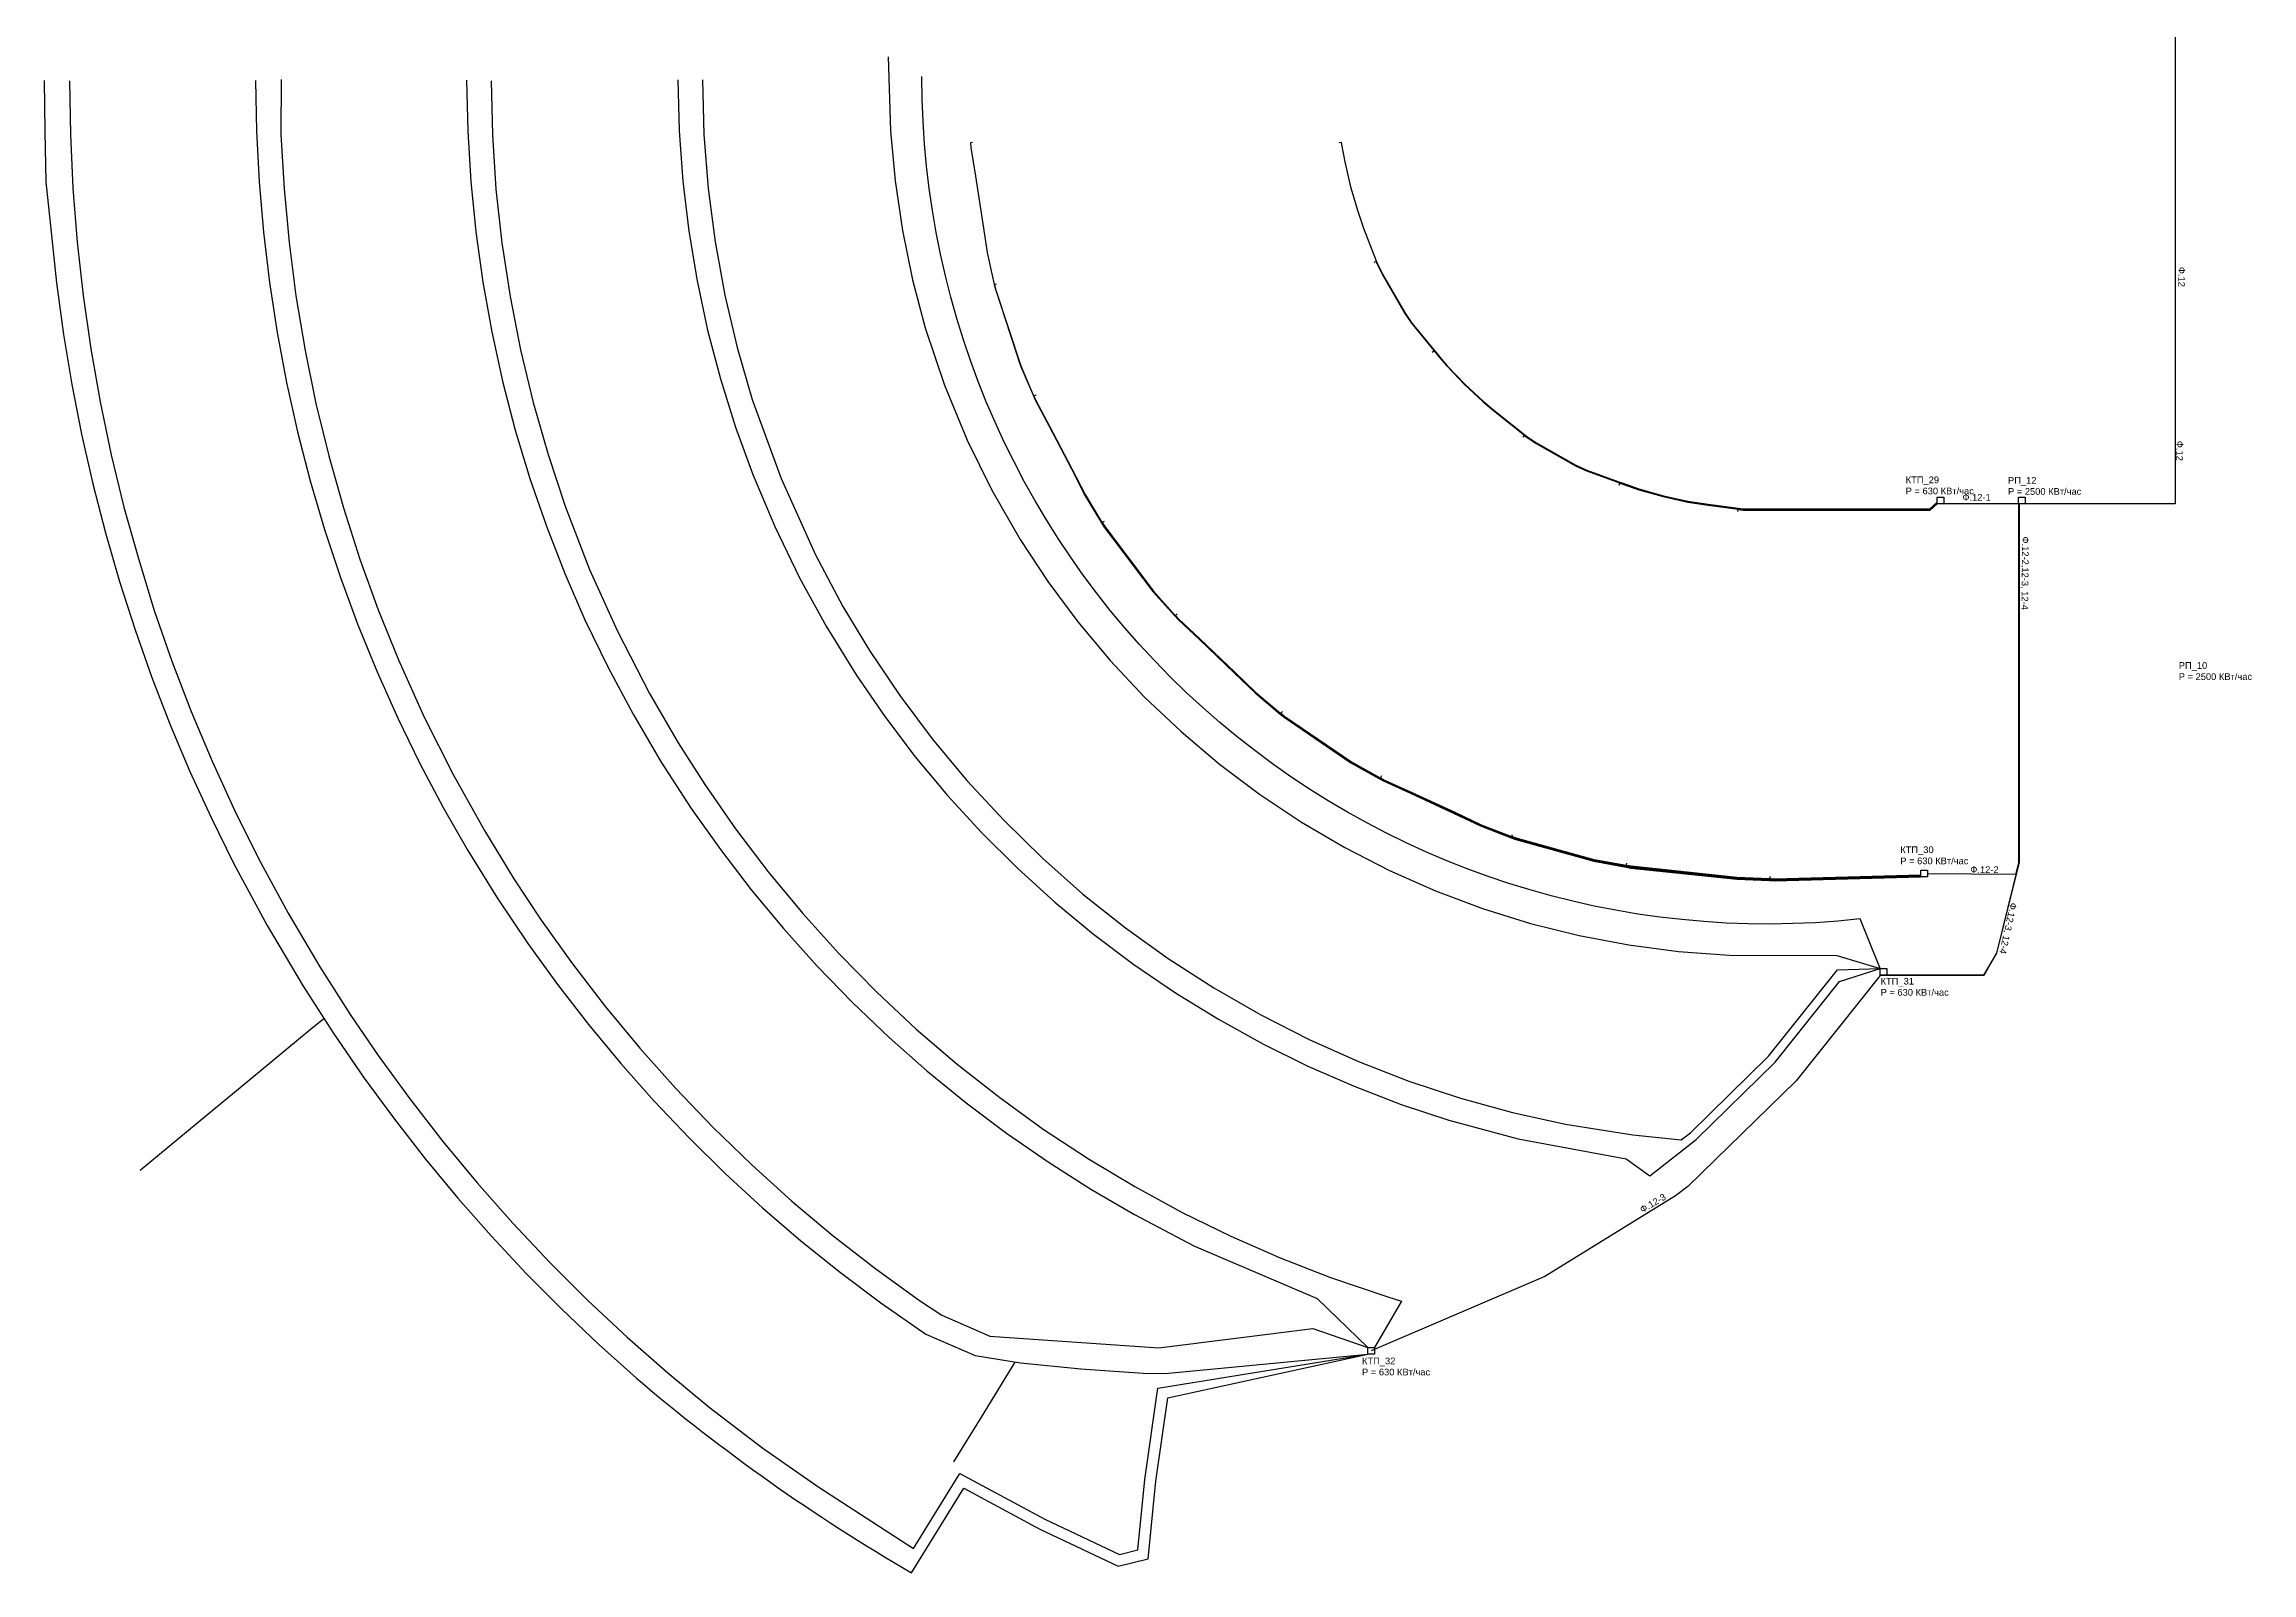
# Model space of a CAD drawing. Header units: millimetres. Extents: x 2242885 to 2245448, y 377596 to 382000.
# Drawn here: x 2242936 to 2243928, y 377596 to 378283 of the extents above; entities that cross this region are included whole.
import ezdxf

# ---------------------------------------------------------------- set-up
doc = ezdxf.new("R2010")
doc.units = ezdxf.units.MM
for name, color, linetype, lineweight in [('информация ТП', 250, 'Continuous', 25), ('КТП_10_0_4', 102, 'Continuous', 25), ('ЛЭП_0_4', 230, 'Continuous', 25), ('ЛЭП_10_каб', 201, 'Continuous', 25), ('наименование_фидера_10_кв', 201, 'Continuous', 25), ('отвод_0_4', 230, 'Continuous', 25), ('РП_10_', 201, 'Continuous', 25)]:
    doc.layers.add(name, color=color, linetype=linetype, lineweight=lineweight)
doc.styles.get("Standard").update_dxf_attribs({"font": 'arial.ttf'})

msp = doc.modelspace()

# ---------------------------------------------------------------- linework, layer by layer
at = {"layer": 'КТП_10_0_4'}
for points in [[(2243789.86, 378079.62), (2243789.86, 378076.62), (2243786.86, 378076.62), (2243786.86, 378079.62)], [(2243782.47, 377911.9), (2243782.47, 377908.8), (2243779.47, 377908.8), (2243779.47, 377911.9)], [(2243764.18, 377867.58), (2243764.18, 377864.58), (2243761.18, 377864.58), (2243761.18, 377867.58)], [(2243533.86, 377697.26), (2243533.86, 377694.26), (2243530.86, 377694.26), (2243530.86, 377697.26)]]:
    msp.add_lwpolyline(points, close=True, dxfattribs=at)
at = {"layer": 'ЛЭП_0_4'}
for points in [[(2243315.12, 378277.52), (2243316.19, 378244.27), (2243318.21, 378221.77), (2243321.51, 378199.42), (2243326.1, 378177.19), (2243331.83, 378155.74), (2243340.47, 378129.97), (2243350.68, 378105.17), (2243361.69, 378082.76), (2243374.53, 378060.49), (2243386.96, 378041.63), (2243400.45, 378023.49), (2243414.96, 378006.16), (2243430.44, 377989.69), (2243446.83, 377974.12), (2243464.09, 377959.52), (2243482.16, 377945.94), (2243500.97, 377933.41), (2243520.46, 377921.97), (2243540.58, 377911.67), (2243561.26, 377902.54), (2243582.43, 377894.61), (2243604.01, 377887.89), (2243625.94, 377882.43), (2243648.15, 377878.23), (2243670.56, 377875.3), (2243693.3, 377873.65), (2243741.83, 377873.43), (2243761.18, 377867.58)], [(2242946.99, 378266.75), (2242947.35, 378242.62), (2242948.48, 378218.42), (2242950.39, 378194.27), (2242953.07, 378170.2), (2242956.51, 378146.22), (2242960.71, 378122.36), (2242965.68, 378098.65), (2242971.4, 378075.09), (2242977.95, 378051.94), (2242985.07, 378028.66), (2242993.03, 378005.76), (2243001.7, 377983.14), (2243011.09, 377960.81), (2243021.18, 377938.79), (2243031.98, 377917.09), (2243045.31, 377892.48), (2243059.54, 377868.38), (2243073.19, 377846.94), (2243085.71, 377828.58), (2243099.95, 377809), (2243114.81, 377789.87), (2243130.27, 377771.22), (2243146.31, 377753.07), (2243162.92, 377735.44), (2243180.08, 377718.34), (2243197.77, 377701.79), (2243215.98, 377685.82), (2243234.69, 377670.42), (2243258.73, 377652.03), (2243283.88, 377634.35), (2243326.53, 377606.84), (2243347.34, 377640.62), (2243385.62, 377619.96), (2243419.16, 377604.19), (2243427.4, 377606.2), (2243430.6, 377637.8), (2243436.48, 377678.93), (2243530.86, 377694.26)], [(2243030.56, 378266.95), (2243030.99, 378244.07), (2243032.19, 378221.34), (2243034.14, 378198.65), (2243036.85, 378176.05), (2243040.31, 378153.55), (2243044.53, 378131.17), (2243049.49, 378108.95), (2243055.19, 378086.91), (2243061.63, 378065.07), (2243068.79, 378043.46), (2243076.68, 378022.1), (2243085.27, 378001.02), (2243094.56, 377980.24), (2243104.55, 377959.77), (2243114.99, 377940.06), (2243126.06, 377920.7), (2243139.22, 377899.46), (2243153.02, 377878.91), (2243166.35, 377860.47), (2243180.3, 377842.47), (2243194.85, 377824.96), (2243209.97, 377807.94), (2243225.65, 377791.44), (2243241.88, 377775.46), (2243258.63, 377760.05), (2243275.89, 377745.2), (2243293.63, 377730.93), (2243311.84, 377717.28), (2243332.09, 377703.17), (2243354.27, 377693.58), (2243374.57, 377690.33), (2243401.76, 377687.69), (2243429.74, 377685.63), (2243439.7, 377685.6), (2243530.86, 377694.26)], [(2243125.56, 378267.07), (2243126.06, 378244.11), (2243127.44, 378221.42), (2243129.71, 378198.81), (2243132.84, 378176.29), (2243136.85, 378153.92), (2243141.72, 378131.72), (2243147.46, 378109.72), (2243154.04, 378087.97), (2243161.46, 378066.48), (2243169.71, 378045.3), (2243178.77, 378024.46), (2243189.16, 378002.97), (2243200.41, 377981.92), (2243213.11, 377960.36), (2243226.55, 377939.62), (2243239.67, 377921.07), (2243253.51, 377903.04), (2243268.03, 377885.55), (2243283.23, 377868.65), (2243299.06, 377852.34), (2243315.52, 377836.67), (2243332.58, 377821.64), (2243350.2, 377807.29), (2243368.37, 377793.63), (2243387.06, 377780.69), (2243406.23, 377768.48), (2243425.84, 377757.04), (2243452.62, 377743), (2243508, 377719.21), (2243530.86, 377697.26)], [(2243136.56, 378266.81), (2243137.14, 378242.42), (2243138.76, 378218.09), (2243141.41, 378193.85), (2243145.08, 378169.74), (2243149.78, 378145.81), (2243155.48, 378122.1), (2243162.19, 378098.66), (2243169.89, 378075.5), (2243180.88, 378047.06), (2243193.38, 378019.23), (2243207.76, 377991.33), (2243220.64, 377969.13), (2243232.61, 377950.33), (2243246.48, 377930.39), (2243261.19, 377911.05), (2243276.7, 377892.34), (2243292.99, 377874.31), (2243310.03, 377856.99), (2243327.78, 377840.4), (2243346.22, 377824.58), (2243365.32, 377809.55), (2243384.88, 377795.44), (2243405.17, 377782.07), (2243426, 377769.58), (2243447.35, 377757.97), (2243469.17, 377747.28), (2243491.42, 377737.52), (2243514.07, 377728.7), (2243539.91, 377719.97), (2243545.93, 377718.12), (2243533.86, 377697.26)], [(2243220.56, 378267.2), (2243221.16, 378244.19), (2243222.79, 378221.6), (2243225.47, 378199.1), (2243229.19, 378176.75), (2243233.93, 378154.6), (2243239.7, 378132.68), (2243246.46, 378111.06), (2243254.22, 378089.79), (2243264.1, 378066.32), (2243275.22, 378043.33), (2243287.22, 378021.48), (2243300.75, 377999.59), (2243313.6, 377980.92), (2243327.31, 377962.86), (2243341.85, 377945.45), (2243357.17, 377928.73), (2243373.24, 377912.73), (2243390.04, 377897.5), (2243407.53, 377883.06), (2243425.67, 377869.44), (2243444.41, 377856.68), (2243463.73, 377844.79), (2243483.57, 377833.81), (2243503.91, 377823.77), (2243524.68, 377814.67), (2243545.85, 377806.54), (2243567.34, 377799.41), (2243598.39, 377791), (2243646.96, 377782.08), (2243657.64, 377774.4), (2243678.56, 377790.75), (2243714.05, 377825.53), (2243742.92, 377861.73), (2243761.18, 377867.58)], [(2243231.62, 378267.2), (2243232.25, 378242.55), (2243234.16, 378218.36), (2243237.3, 378194.3), (2243241.66, 378170.43), (2243247.21, 378146.81), (2243253.98, 378123.44), (2243266.96, 378087.94), (2243282.41, 378053.67), (2243294.75, 378030.44), (2243306.74, 378010.57), (2243320.35, 377990.38), (2243334.97, 377970.9), (2243350.57, 377952.18), (2243367.09, 377934.28), (2243384.5, 377917.25), (2243402.75, 377901.12), (2243421.8, 377885.94), (2243441.1, 377872.08), (2243461.57, 377858.88), (2243482.69, 377846.74), (2243504.4, 377835.69), (2243526.64, 377825.76), (2243549.35, 377816.96), (2243572.49, 377809.34), (2243595.98, 377802.89), (2243619.79, 377797.65), (2243650.04, 377792.78), (2243671.79, 377790.53), (2243675.92, 377793.76), (2243711.07, 377828.22), (2243742.02, 377867.02), (2243761.18, 377867.58)], [(2243517.94, 378238.96), (2243518.92, 378239.11), (2243519.07, 378238.12), (2243520.47, 378230.25), (2243523.05, 378219.08), (2243526.28, 378208.09), (2243528.93, 378200.54), (2243534.63, 378185.75), (2243535.02, 378184.72), (2243537.41, 378179.81), (2243547.58, 378162.21), (2243550.56, 378157.79), (2243560.67, 378145.57), (2243561.38, 378144.7), (2243563.28, 378142.42), (2243566.58, 378138.66), (2243574.47, 378130.37), (2243582.84, 378122.57), (2243586.58, 378119.36), (2243588.95, 378117.42), (2243601.4, 378107.6), (2243602.25, 378106.92), (2243606.75, 378103.91), (2243624.45, 378093.94), (2243629.29, 378091.68), (2243644.2, 378086.32), (2243645.23, 378085.94), (2243652.77, 378083.3), (2243663.78, 378080.18), (2243674.78, 378077.76), (2243682.84, 378076.5), (2243697.42, 378074.54), (2243699.6, 378074.23), (2243783.59, 378074.23), (2243786.86, 378077.31)], [(2243533.64, 378185.27), (2243534.57, 378185.62), (2243534.93, 378184.68), (2243537.32, 378179.76), (2243547.49, 378162.15), (2243550.48, 378157.73), (2243560.59, 378145.51), (2243561.3, 378144.64), (2243563.21, 378142.36), (2243566.5, 378138.59), (2243574.4, 378130.3), (2243582.77, 378122.49), (2243586.52, 378119.28), (2243588.89, 378117.34), (2243601.33, 378107.52), (2243602.19, 378106.84), (2243606.7, 378103.82), (2243624.4, 378093.85), (2243629.25, 378091.59), (2243644.17, 378086.23), (2243645.2, 378085.85), (2243652.74, 378083.2), (2243663.76, 378080.08), (2243674.77, 378077.66), (2243682.82, 378076.4), (2243697.4, 378074.44), (2243699.6, 378074.13), (2243783.63, 378074.13), (2243786.86, 378077.17)], [(2243559.8, 378144.74), (2243560.58, 378145.37), (2243561.22, 378144.58), (2243563.13, 378142.29), (2243566.43, 378138.53), (2243574.33, 378130.23), (2243582.7, 378122.42), (2243586.45, 378119.2), (2243588.83, 378117.27), (2243601.27, 378107.44), (2243602.13, 378106.76), (2243606.65, 378103.74), (2243624.36, 378093.76), (2243629.22, 378091.5), (2243644.13, 378086.13), (2243645.16, 378085.75), (2243652.71, 378083.11), (2243663.73, 378079.99), (2243674.75, 378077.56), (2243682.81, 378076.3), (2243697.39, 378074.34), (2243699.59, 378074.03), (2243783.67, 378074.03), (2243786.86, 378077.03)], [(2243600.66, 378106.52), (2243601.29, 378107.3), (2243602.07, 378106.68), (2243606.59, 378103.65), (2243624.31, 378093.68), (2243629.18, 378091.4), (2243644.1, 378086.04), (2243645.13, 378085.66), (2243652.68, 378083.01), (2243663.71, 378079.89), (2243674.73, 378077.46), (2243682.79, 378076.2), (2243697.37, 378074.25), (2243699.58, 378073.93), (2243783.71, 378073.93), (2243786.86, 378076.89)], [(2243643.81, 378084.97), (2243644.16, 378085.91), (2243645.1, 378085.57), (2243652.65, 378082.91), (2243663.68, 378079.79), (2243674.71, 378077.36), (2243682.78, 378076.1), (2243697.36, 378074.15), (2243699.57, 378073.83), (2243783.75, 378073.83), (2243786.86, 378076.76)], [(2243697.31, 378073.04), (2243697.45, 378074.03), (2243699.57, 378073.73), (2243783.79, 378073.73), (2243786.86, 378076.62)], [(2242978.77, 377777), (2243004.86, 377798.56), (2243028.09, 377817.76), (2243055.2, 377840.17), (2243061.29, 377845.2)], [(2243344.66, 377645.8), (2243357.04, 377665.91), (2243369.42, 377686.01), (2243372.31, 377690.69)]]:
    msp.add_lwpolyline(points, dxfattribs=at)
for points in [[(2242935.56, 378266.96), (2242935.94, 378243.94), (2242936.32, 378221.27), (2242938.7, 378198.64), (2242941.09, 378175.87), (2242944.23, 378152.7), (2242947.96, 378130.21), (2242952.35, 378107.84), (2242957.4, 378085.61), (2242963.09, 378063.54), (2242969.44, 378041.65), (2242976.42, 378019.95), (2242984.04, 377998.46), (2242992.28, 377977.21), (2243001.15, 377956.21), (2243010.63, 377935.48), (2243020.71, 377915.06), (2243035.79, 377887.02), (2243052.01, 377859.64), (2243065.49, 377838.66), (2243079.55, 377818.25), (2243093.05, 377799.89), (2243107.09, 377781.92), (2243121.64, 377764.38), (2243136.72, 377747.27), (2243152.32, 377730.48), (2243168.31, 377714.44), (2243184.84, 377698.72), (2243201.88, 377683.43, 0.044506), (2243325.67, 377595.9), (2243349.12, 377633.98), (2243383.36, 377615.49), (2243418.63, 377598.91), (2243432.02, 377602.18), (2243435.56, 377637.19), (2243440.91, 377674.58), (2243530.86, 377694.26)], [(2243761.18, 377867.58), (2243752.28, 377889.9, -0.447208), (2243330.32, 378268.62)]]:
    msp.add_lwpolyline(points, format="xyb", dxfattribs=at)
at = {"layer": 'ЛЭП_0_4', "elevation": 149.5}
msp.add_lwpolyline([(2243042.09, 378267.4), (2243042.06, 378242.54), (2243043.44, 378218.25), (2243045.69, 378194.1), (2243048.81, 378170.04), (2243052.93, 378145.49), (2243057.81, 378121.73), (2243063.55, 378098.17), (2243070.14, 378074.82), (2243077.57, 378051.73), (2243085.83, 378028.93), (2243094.92, 378006.43), (2243106.53, 377980.63), (2243119.48, 377954.88), (2243133.52, 377929.71), (2243146.84, 377907.95), (2243159.13, 377889.4), (2243173.22, 377869.66), (2243188.01, 377850.44), (2243203.49, 377831.77), (2243219.64, 377813.67), (2243236.43, 377796.17), (2243253.85, 377779.29), (2243271.87, 377763.05), (2243290.46, 377747.47), (2243309.6, 377732.58), (2243329.28, 377718.39), (2243339.28, 377711.73), (2243353.41, 377705.62), (2243360.91, 377702.38), (2243436.87, 377697.01), (2243506.12, 377705.83), (2243530.86, 377697.26)], dxfattribs=at)
at = {"layer": 'ЛЭП_10_каб'}
msp.add_lwpolyline([(2243643.01, 381159.79), (2243643.01, 381161.06), (2243682.59, 381161.06), (2243719.29, 380829.55, 0.151837), (2243765.35, 380732.63, -0.160792), (2243826.09, 380607.72), (2243884.19, 380115.15), (2243901.05, 379940.02), (2243893.98, 379114.69), (2243893.98, 378076.62), (2243826.51, 378076.62)], format="xyb", dxfattribs=at)
for points in [[(2243823.71, 378076.62), (2243823.71, 377915.24), (2243813.61, 377874.54), (2243807.84, 377864.48), (2243761.23, 377864.48), (2243723.42, 377817.07), (2243674.81, 377769.63), (2243669.27, 377765.48), (2243610.43, 377729.1), (2243532.4, 377695.67)], [(2243823.61, 378076.62), (2243823.61, 377915.25), (2243813.51, 377874.58), (2243807.78, 377864.58), (2243764.18, 377864.58)], [(2243823.51, 378076.62), (2243823.51, 377915.25), (2243822.19, 377909.93), (2243782.47, 377910.16)], [(2243823.51, 378076.62), (2243786.86, 378076.62)]]:
    msp.add_lwpolyline(points, dxfattribs=at)
at = {"layer": 'отвод_0_4'}
for points in [[(2243353.13, 378238.97), (2243352.13, 378238.88), (2243352.32, 378236.75), (2243354.42, 378223.86), (2243357.74, 378202.47), (2243359.66, 378189.56), (2243362.83, 378175.2), (2243363.33, 378173), (2243374.65, 378138.56), (2243380.46, 378125.04), (2243381.36, 378122.97), (2243387.5, 378111.44), (2243397.53, 378092.26), (2243403.5, 378080.64), (2243411.11, 378068.05), (2243412.3, 378066.12), (2243434.16, 378037.09), (2243444.02, 378026.15), (2243445.54, 378024.48), (2243455.07, 378015.53), (2243470.73, 378000.6), (2243480.12, 377991.51), (2243491.39, 377982.04), (2243493.15, 377980.59), (2243523.27, 377960.08), (2243536.14, 377952.89), (2243538.12, 377951.8), (2243550.04, 377946.39), (2243569.67, 377937.3), (2243581.54, 377931.7), (2243595.27, 377926.37), (2243597.41, 377925.56), (2243632.45, 377915.87), (2243646.95, 377913.2), (2243649.19, 377912.81), (2243696.74, 377907.76), (2243711.46, 377907.12), (2243713.74, 377907.04), (2243779.47, 377908.83)], [(2243363.92, 378175.34), (2243362.94, 378175.12), (2243363.42, 378173.02), (2243374.75, 378138.6), (2243380.55, 378125.08), (2243381.45, 378123.02), (2243387.59, 378111.49), (2243397.62, 378092.31), (2243403.58, 378080.69), (2243411.2, 378068.1), (2243412.38, 378066.18), (2243434.24, 378037.16), (2243444.09, 378026.22), (2243445.61, 378024.55), (2243455.13, 378015.6), (2243470.8, 378000.67), (2243480.19, 377991.59), (2243491.46, 377982.12), (2243493.21, 377980.67), (2243523.32, 377960.17), (2243536.18, 377952.98), (2243538.17, 377951.89), (2243550.08, 377946.49), (2243569.72, 377937.39), (2243581.58, 377931.79), (2243595.31, 377926.46), (2243597.44, 377925.65), (2243632.47, 377915.97), (2243646.97, 377913.3), (2243649.2, 377912.9), (2243696.74, 377907.86), (2243711.46, 377907.22), (2243713.74, 377907.14), (2243779.47, 377908.93)], [(2243381.6, 378125.42), (2243380.68, 378125.02), (2243381.54, 378123.06), (2243387.67, 378111.53), (2243397.71, 378092.35), (2243403.67, 378080.74), (2243411.29, 378068.15), (2243412.47, 378066.23), (2243434.31, 378037.22), (2243444.16, 378026.28), (2243445.68, 378024.62), (2243455.2, 378015.68), (2243470.87, 378000.74), (2243480.26, 377991.66), (2243491.52, 377982.2), (2243493.27, 377980.75), (2243523.38, 377960.25), (2243536.23, 377953.06), (2243538.21, 377951.98), (2243550.12, 377946.58), (2243569.76, 377937.48), (2243581.62, 377931.88), (2243595.34, 377926.55), (2243597.47, 377925.75), (2243632.49, 377916.07), (2243646.99, 377913.4), (2243649.22, 377913), (2243696.75, 377907.96), (2243711.46, 377907.32), (2243713.74, 377907.24), (2243779.47, 377909.03)], [(2243412.27, 378068.65), (2243411.42, 378068.12), (2243412.55, 378066.29), (2243434.39, 378037.29), (2243444.24, 378026.35), (2243445.75, 378024.69), (2243455.27, 378015.75), (2243470.94, 378000.82), (2243480.33, 377991.74), (2243491.59, 377982.27), (2243493.33, 377980.83), (2243523.43, 377960.34), (2243536.28, 377953.15), (2243538.26, 377952.07), (2243550.16, 377946.67), (2243569.8, 377937.58), (2243581.66, 377931.97), (2243595.38, 377926.65), (2243597.5, 377925.84), (2243632.52, 377916.16), (2243647, 377913.5), (2243649.23, 377913.1), (2243696.76, 377908.06), (2243711.47, 377907.42), (2243713.74, 377907.34), (2243779.47, 377909.13)], [(2243445.12, 378027.02), (2243444.38, 378026.35), (2243445.82, 378024.76), (2243455.34, 378015.82), (2243471.01, 378000.89), (2243480.39, 377991.81), (2243491.65, 377982.35), (2243493.39, 377980.91), (2243523.48, 377960.42), (2243536.33, 377953.24), (2243538.3, 377952.16), (2243550.2, 377946.76), (2243569.84, 377937.67), (2243581.7, 377932.07), (2243595.41, 377926.74), (2243597.53, 377925.94), (2243632.54, 377916.26), (2243647.02, 377913.6), (2243649.24, 377913.2), (2243696.77, 377908.15), (2243711.47, 377907.52), (2243713.74, 377907.44), (2243779.47, 377909.23)], [(2243492.43, 377983.13), (2243491.79, 377982.36), (2243493.45, 377980.99), (2243523.54, 377960.51), (2243536.38, 377953.33), (2243538.35, 377952.24), (2243550.24, 377946.85), (2243569.89, 377937.76), (2243581.74, 377932.16), (2243595.45, 377926.83), (2243597.56, 377926.03), (2243632.56, 377916.36), (2243647.04, 377913.69), (2243649.26, 377913.3), (2243696.77, 377908.25), (2243711.48, 377907.62), (2243713.74, 377907.54), (2243779.47, 377909.33)], [(2243537, 377954.24), (2243536.51, 377953.37), (2243538.39, 377952.33), (2243550.29, 377946.94), (2243569.93, 377937.85), (2243581.78, 377932.25), (2243595.49, 377926.93), (2243597.59, 377926.13), (2243632.58, 377916.46), (2243647.06, 377913.79), (2243649.27, 377913.4), (2243696.78, 377908.35), (2243711.48, 377907.72), (2243713.74, 377907.64), (2243779.47, 377909.43)], [(2243779.47, 377909.53), (2243713.74, 377907.74), (2243711.48, 377907.82), (2243696.79, 377908.45), (2243649.29, 377913.5), (2243647.08, 377913.89), (2243632.6, 377916.55), (2243597.62, 377926.22), (2243595.61, 377926.99), (2243595.97, 377927.92)], [(2243779.47, 377909.63), (2243713.74, 377907.84), (2243711.49, 377907.92), (2243696.8, 377908.55), (2243649.3, 377913.6), (2243647.19, 377913.97), (2243647.37, 377914.96)], [(2243711.63, 377909.01), (2243711.59, 377908.01), (2243713.74, 377907.94), (2243779.47, 377909.73)]]:
    msp.add_lwpolyline(points, dxfattribs=at)
at = {"layer": 'РП_10_'}
msp.add_lwpolyline([(2243823.51, 378079.62), (2243826.51, 378079.62), (2243826.51, 378076.62), (2243823.51, 378076.62)], close=True, dxfattribs=at)

# ---------------------------------------------------------------- texts
at = {"layer": 'информация ТП', "char_height": 3, "attachment_point": 1}
for s, insert in [('КТП_29\\PР = 630 КВт/час', (2243772.74, 378088.84)), ('РП_12\\PР = 2500 КВт/час', (2243818.74, 378088.61, 210)), ('РП_10\\PР = 2500 КВт/час', (2243895.53, 378005.36)), ('КТП_30\\PР = 630 КВт/час', (2243770.3, 377922.51)), ('КТП_31\\PР = 630 КВт/час', (2243761.45, 377863.41)), ('КТП_32\\PР = 630 КВт/час', (2243528.24, 377692.67))]:
    msp.add_mtext_dynamic_manual_height_columns(s, width=36.1201, gutter_width=12.5, heights=[0], dxfattribs=dict(at, insert=insert))
at = {"layer": 'наименование_фидера_10_кв', "char_height": 3, "attachment_point": 1}
for s, insert, rotation in [('Ф.12', (2243898.41, 378183.07), 269.38625), ('Ф.12', (2243897.52, 378104.85), 269.38625), ('Ф.12-1', (2243798.24, 378081), 359.92968), ('Ф.12-2,12-3, 12-4', (2243828.13, 378061.85), 269.38625), ('Ф.12-2', (2243801.81, 377913.65), 359.54588), ('Ф.12-3, 12-4', (2243822.75, 377896.83), 257.72506), ('Ф.12-3', (2243652.77, 377760.19), 30.46913)]:
    msp.add_mtext_dynamic_manual_height_columns(s, width=36.1201, gutter_width=12.5, heights=[0], dxfattribs=dict(at, insert=insert, rotation=rotation))

doc.saveas('drawing.dxf')
